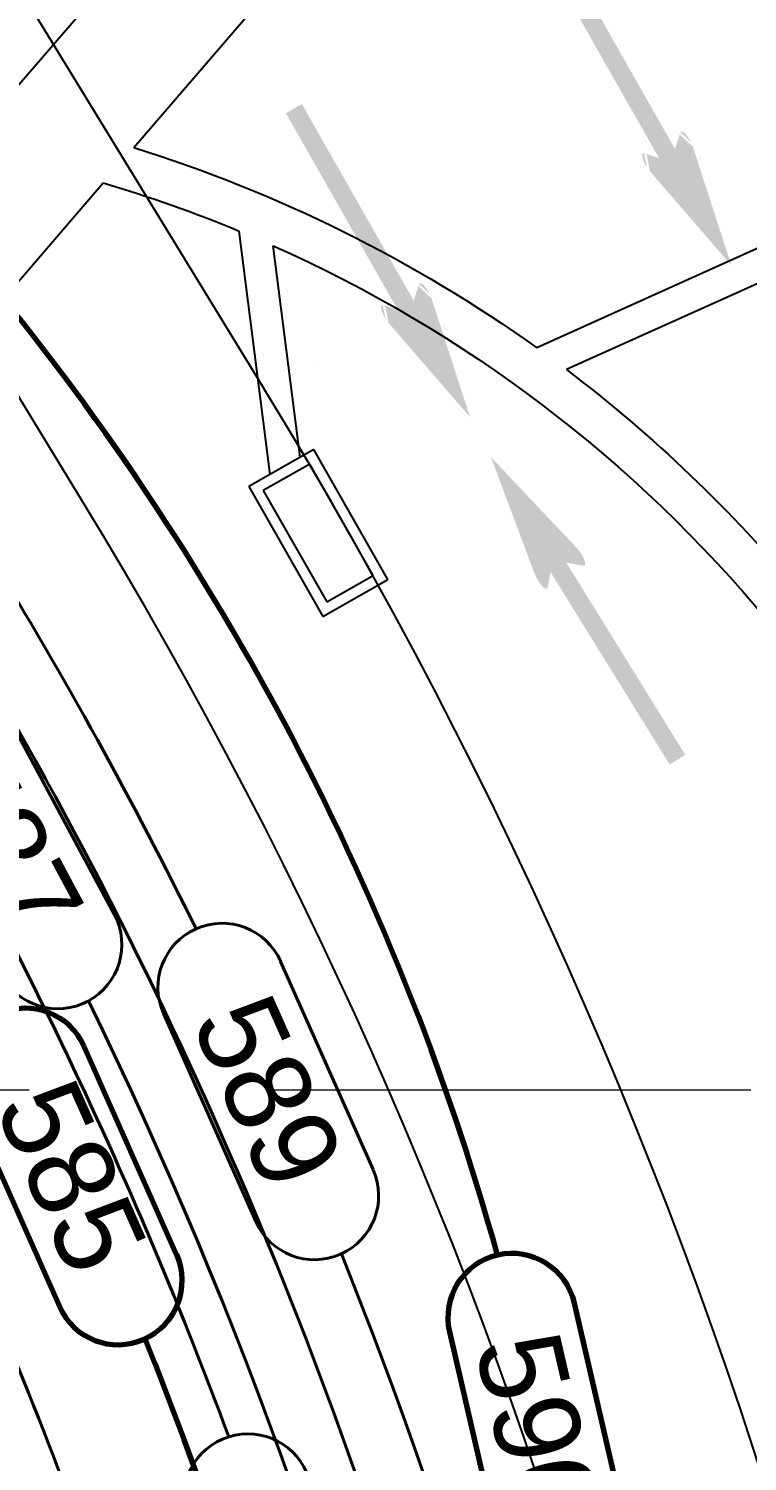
# Model space of a CAD drawing. Header units: inches. Extents: x -5337 to 1057, y 15227 to 19227.
# Drawn here: x -2475.9 to -2442.3, y 16511.1 to 16578.2 of the extents above; entities that cross this region are included whole.
import ezdxf
from ezdxf.enums import TextEntityAlignment as Align

# ---------------------------------------------------------------- set-up
doc = ezdxf.new("R2010")
doc.units = ezdxf.units.IN
doc.header["$LTSCALE"] = 150
doc.header["$MEASUREMENT"] = 0
doc.linetypes.add('HIDDEN', pattern=[0.375, 0.25, -0.125])
for name, color, linetype in [('BASE', 7, 'Continuous'), ('COMT-MIN', 84, 'Continuous'), ('CONT-MJR', 84, 'Continuous'), ('grid', 7, 'HIDDEN'), ('PAVING', 7, 'Continuous'), ('ROW', 7, 'Continuous'), ('STORM', 7, 'Continuous'), ('STORM INLET', 7, 'Continuous')]:
    doc.layers.add(name, color=color, linetype=linetype)
doc.styles.add('Style-ENGINEERING', font='ENGINEERING.shx')

msp = doc.modelspace()

# ---------------------------------------------------------------- hatches: boundary and pattern name
at = {"layer": 'PAVING'}
h = msp.add_hatch(color=256, dxfattribs=at)
edge = h.paths.add_edge_path()
edge.add_line((-2447.137, 16572.335), (-2446.435, 16572.113))
edge.add_line((-2446.435, 16572.113), (-2451.664, 16581.316))
edge.add_line((-2451.664, 16581.316), (-2450.917, 16581.742))
edge.add_line((-2450.917, 16581.742), (-2445.688, 16572.54))
edge.add_line((-2445.688, 16572.54), (-2445.431, 16573.317))
edge.add_line((-2445.431, 16573.317), (-2445.43, 16573.319))
edge.add_ellipse((-2445.128, 16572.867), major_axis=(-0.277, 0.487), ratio=0.285714, start_angle=-125.83153, end_angle=14.49672, ccw=False)
edge.add_line((-2444.853, 16572.646), (-2444.855, 16572.646))
edge.add_line((-2444.855, 16572.646), (-2443.05, 16567.082))
edge.add_line((-2443.05, 16567.082), (-2446.871, 16571.506))
edge.add_line((-2446.871, 16571.506), (-2446.87, 16571.505))
edge.add_ellipse((-2446.913, 16571.848), major_axis=(-0.277, 0.487), ratio=0.285714, start_angle=-17.18267, end_angle=124.72693, ccw=False)
edge.add_line((-2447.136, 16572.336), (-2447.137, 16572.335))
edge.add_line((-2447.137, 16572.335), (-2447.137, 16572.335))
edge.add_line((-2447.137, 16572.335), (-2447.137, 16572.335))
h = msp.add_hatch(color=256, dxfattribs=at)
edge = h.paths.add_edge_path()
edge.add_line((-2459.359, 16565.231), (-2458.657, 16565.01))
edge.add_line((-2458.657, 16565.01), (-2463.886, 16574.212))
edge.add_line((-2463.886, 16574.212), (-2463.139, 16574.638))
edge.add_line((-2463.139, 16574.638), (-2457.91, 16565.436))
edge.add_line((-2457.91, 16565.436), (-2457.653, 16566.213))
edge.add_line((-2457.653, 16566.213), (-2457.653, 16566.215))
edge.add_ellipse((-2457.35, 16565.764), major_axis=(-0.277, 0.487), ratio=0.285714, start_angle=-125.83153, end_angle=14.49672, ccw=False)
edge.add_line((-2457.075, 16565.543), (-2457.077, 16565.543))
edge.add_line((-2457.077, 16565.543), (-2455.272, 16559.978))
edge.add_line((-2455.272, 16559.978), (-2459.093, 16564.402))
edge.add_line((-2459.093, 16564.402), (-2459.092, 16564.402))
edge.add_ellipse((-2459.135, 16564.744), major_axis=(-0.277, 0.487), ratio=0.285714, start_angle=-17.18267, end_angle=124.72693, ccw=False)
edge.add_line((-2459.358, 16565.232), (-2459.359, 16565.231))
edge.add_line((-2459.359, 16565.231), (-2459.359, 16565.231))
edge.add_line((-2459.359, 16565.231), (-2459.359, 16565.231))
h = msp.add_hatch(color=256, dxfattribs=at)
edge = h.paths.add_edge_path()
edge.add_line((-2451.647, 16552.002), (-2451.505, 16552.723))
edge.add_line((-2451.505, 16552.723), (-2445.94, 16543.72))
edge.add_line((-2445.94, 16543.72), (-2445.208, 16544.171))
edge.add_line((-2445.208, 16544.171), (-2450.773, 16553.174))
edge.add_line((-2450.773, 16553.174), (-2449.967, 16553.027))
edge.add_line((-2449.967, 16553.027), (-2449.965, 16553.026))
edge.add_ellipse((-2450.216, 16553.509), major_axis=(0.294, -0.476), ratio=0.285714, start_angle=345.50328, end_angle=485.83153)
edge.add_line((-2450.278, 16553.856), (-2450.279, 16553.854))
edge.add_line((-2450.279, 16553.854), (-2454.295, 16558.108))
edge.add_line((-2454.295, 16558.108), (-2452.248, 16552.632))
edge.add_line((-2452.248, 16552.632), (-2452.247, 16552.634))
edge.add_ellipse((-2451.968, 16552.432), major_axis=(0.294, -0.476), ratio=0.285714, start_angle=235.27307, end_angle=377.18267)
edge.add_line((-2451.646, 16552.001), (-2451.647, 16552.002))
edge.add_line((-2451.647, 16552.002), (-2451.647, 16552.002))
edge.add_line((-2451.647, 16552.002), (-2451.647, 16552.002))

# ---------------------------------------------------------------- linework, layer by layer
at = {"layer": 'BASE', "color": 170, "lineweight": 40}
msp.add_line((-2462.515, 16562.533), (-2462.515, 16562.533), dxfattribs=at)
msp.add_line((-2462.515, 16562.533), (-2462.515, 16562.533), dxfattribs=at)
at = {"layer": 'COMT-MIN', "color": 5, "linetype": 'Continuous', "lineweight": 40}
for p, q in [((-2471.912, 16536.704), (-2476.95, 16546.106)), ((-2471.912, 16536.704), (-2471.912, 16536.704)), ((-2459.806, 16524.749), (-2464.131, 16534.499)), ((-2464.131, 16534.499), (-2464.131, 16534.499)), ((-2469.616, 16532.066), (-2469.616, 16532.066)), ((-2469.616, 16532.066), (-2465.291, 16522.316)), ((-2459.806, 16524.749), (-2459.806, 16524.749))]:
    msp.add_line(p, q, dxfattribs=at)
for centre, radius, start, end in [((-2665.412, 16438.741), 220, 26.24439, 31.44079), ((-2665.412, 16438.741), 217, 15.68014, 31.44193), ((-2665.412, 16438.741), 212, 20.28596, 31.44387), ((-2665.412, 16438.741), 204, 20.14848, 31.44713), ((-2474.557, 16535.287), 3, 208.17921, 28.17921), ((-2466.873, 16533.283), 3, 23.92077, 203.92077), ((-2665.412, 16438.741), 214, 359.75207, 26.03026), ((-2462.548, 16523.532), 3, 203.92077, 23.92077), ((-2665.412, 16438.741), 220, 359.75216, 21.90284), ((-2665.412, 16438.741), 201, 359.75184, 21.58576), ((-2465.666, 16509.379), 3, 17.35896, 197.35896)]:
    msp.add_arc(centre, radius, start, end, dxfattribs=at)
at = {"layer": 'CONT-MJR', "color": 5, "linetype": 'Continuous', "lineweight": 70}
for p, q in [((-2468.995, 16520.771), (-2473.32, 16530.522)), ((-2473.32, 16530.522), (-2473.32, 16530.522)), ((-2478.805, 16528.089), (-2474.48, 16518.338)), ((-2468.995, 16520.771), (-2468.995, 16520.771)), ((-2447.995, 16508.107), (-2450.389, 16518.501)), ((-2450.389, 16518.501), (-2450.389, 16518.501)), ((-2456.235, 16517.155), (-2456.235, 16517.155)), ((-2456.235, 16517.155), (-2453.841, 16506.76))]:
    msp.add_line(p, q, dxfattribs=at)
for centre, radius, start, end in [((-2573.825, 16487.254), 124.433, 15.61682, 40.38409), ((-2476.062, 16529.305), 3, 23.92077, 203.92077), ((-2471.737, 16519.555), 3, 203.92077, 23.92077), ((-2453.312, 16517.828), 3, 12.96978, 192.96978), ((-2665.412, 16438.741), 210, 359.752, 21.83134)]:
    msp.add_arc(centre, radius, start, end, dxfattribs=at)
at = {"layer": 'grid', "color": 252, "linetype": 'HIDDEN', "lineweight": 0, "ltscale": 0.6}
msp.add_line((-5232.144, 16528.484), (952.356, 16528.484), dxfattribs=at)
at = {"layer": 'PAVING'}
msp.add_line((-2493.04, 16607.323), (-2464.916, 16561.325), dxfattribs=at)
msp.add_arc((-2665.411, 16438.741), 235, 359.7521, 31.44192, dxfattribs=at)
at = {"layer": 'ROW'}
msp.add_line((-2473.448, 16556.109), (-2506.006, 16609.359), dxfattribs=at)
msp.add_arc((-2665.411, 16438.741), 225, 359.7521, 31.44192, dxfattribs=at)
at = {"layer": 'STORM', "color": 5}
for p, q in [((-2471.003, 16572.604), (-2453.386, 16593.07)), ((-2494.15, 16554.911), (-2462.045, 16592.208)), ((-2490.035, 16550.495), (-2472.43, 16570.947)), ((-2436.056, 16570.487), (-2452.153, 16563.226)), ((-2435.31, 16569.179), (-2450.768, 16562.206)), ((-2464.629, 16557.297), (-2466.075, 16568.695)), ((-2463.219, 16558.101), (-2464.476, 16568.006))]:
    msp.add_line(p, q, dxfattribs=at)
at = {"layer": 'STORM', "color": 5, "extrusion": (0, 0, -1)}
for radius, start, end in [(66, 107.27255, 125.62804), (64, 106.49358, 112.5319), (64, 114.09124, 140.34887), (66, 127.12196, 140.34887)]:
    msp.add_arc((2490.6, 16509.581), radius, start, end, dxfattribs=at)
at = {"layer": 'STORM INLET', "color": 5}
for p, q in [((-2462.584, 16558.463), (-2465.624, 16556.729)), ((-2459.116, 16552.383), (-2462.584, 16558.463)), ((-2462.771, 16557.782), (-2464.942, 16556.543)), ((-2459.797, 16552.57), (-2462.771, 16557.782)), ((-2465.624, 16556.729), (-2462.155, 16550.649)), ((-2464.942, 16556.543), (-2461.969, 16551.331)), ((-2462.155, 16550.649), (-2459.116, 16552.383)), ((-2461.969, 16551.331), (-2459.797, 16552.57))]:
    msp.add_line(p, q, dxfattribs=at)

# ---------------------------------------------------------------- texts
at = {"layer": 'COMT-MIN', "color": 5, "linetype": 'Continuous', "lineweight": 40, "style": 'Style-ENGINEERING'}
for s, rotation, p in [('587', 298.17921, (-2477.076, 16539.989)), ('589', 293.92077, (-2464.711, 16528.409))]:
    msp.add_text(s, height=4, rotation=rotation, dxfattribs=at).set_placement(p, align=Align.MIDDLE_CENTER)
at = {"layer": 'CONT-MJR', "color": 5, "linetype": 'Continuous', "lineweight": 70, "style": 'Style-ENGINEERING'}
for s, rotation, p in [('585', 293.92077, (-2473.9, 16524.431)), ('590', 282.96978, (-2452.116, 16512.632))]:
    msp.add_text(s, height=4, rotation=rotation, dxfattribs=at).set_placement(p, align=Align.MIDDLE_CENTER)

doc.saveas('drawing.dxf')
